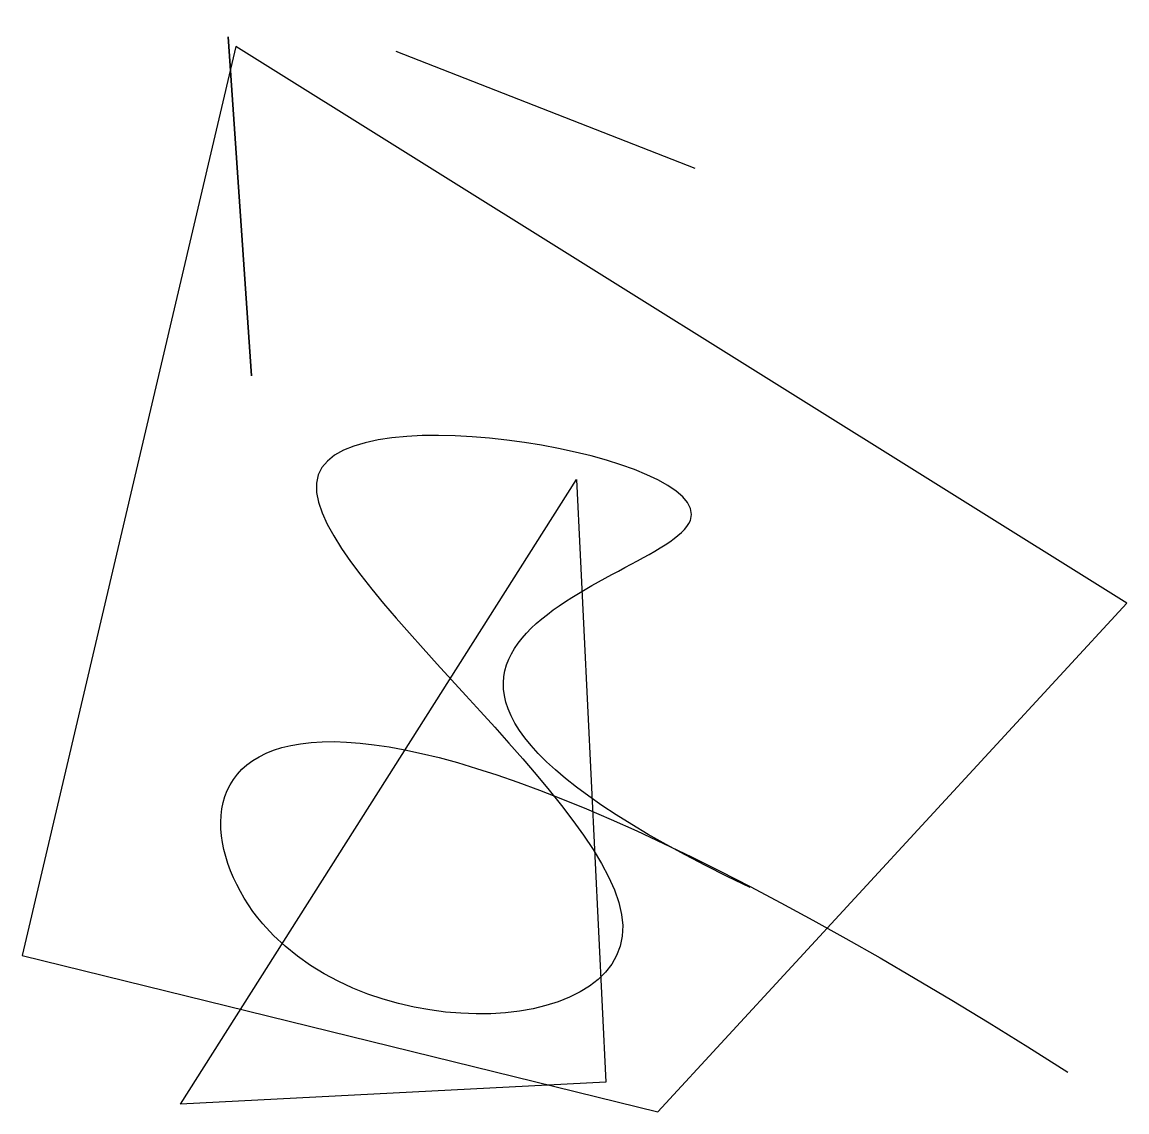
# Model space of a CAD drawing. Header units: inches. Extents: x -4336 to 4439, y -4809 to 3848.
import ezdxf

# ---------------------------------------------------------------- set-up
doc = ezdxf.new("R2010")
doc.units = ezdxf.units.IN

msp = doc.modelspace()

# ---------------------------------------------------------------- linework, layer by layer
at = {"extrusion": (-0.663254, -0.226623, -0.380951)}
msp.add_lwpolyline([(-2213.7, -3817.2), (-3861.3, 257.6)], dxfattribs=at)
msp.add_polyline3d([(-2699.6, 3729.8, -2354.5), (-2514, 1039.3, 4171.4)], close=True)
for points in [[(-2637.4, 3654.5, 4390.2), (-4335.5, -3567, 2034.7), (714.5, -4808.9, 2048.9), (4439.3, -768.9, -1525.1)], [(300.8, -4572, 598.8), (300.8, -4572, 598.8), (-3076.1, -4748.2, -4996.4), (66.7, 215.7, 3046.1)]]:
    msp.add_3dface(points)
at = {"layer": 'B'}
msp.add_open_spline([(1445.9, -3026.7, -97.6), (-2551.3, -1119.5, 536.5), (4098.9, -120.4, 4523.5), (-4684.5, 1431.6, -705.9), (2735.5, -4103.8, 3071.5), (-3701, -4454.4, 4284.9), (-2884.4, -129.7, -3743.2), (3969.4, -4492.1, -3936.3)], degree=3, dxfattribs=at)

doc.saveas('drawing.dxf')
